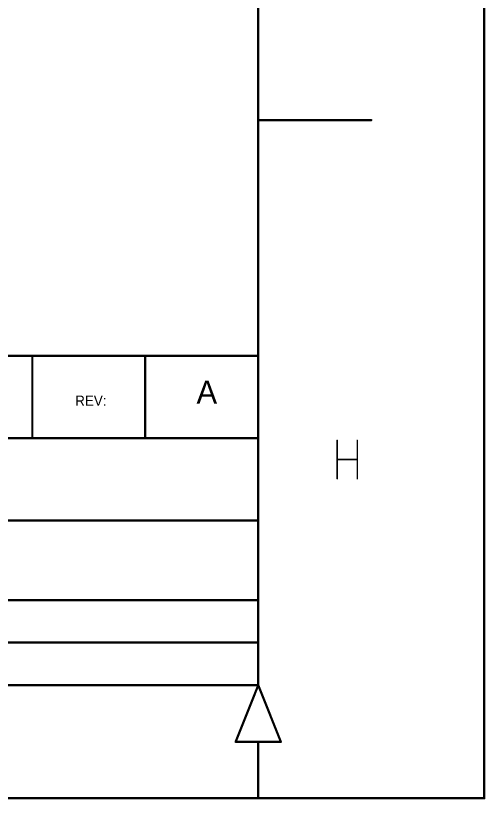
# Model space of a CAD drawing. Extents: x -2963 to -2452, y -1056 to -650.
# Drawn here: x -2514.7 to -2452.4, y -1055.5 to -951.5 of the extents above; entities that cross this region are included whole.
import ezdxf

# ---------------------------------------------------------------- set-up
doc = ezdxf.new("R2010")
doc.units = 0
doc.header["$MEASUREMENT"] = 0
doc.layers.add('DRILLDRAWING', color=1, linetype='CONTINUOUS')

msp = doc.modelspace()

# ---------------------------------------------------------------- linework, layer by layer
at = {"layer": 'DRILLDRAWING'}
for points, const_width in [([(-2452.51, -1055.36), (-2452.51, -650.37)], 0.3), ([(-2482.51, -1040.36), (-2482.51, -665.34)], 0.3), ([(-2482.51, -965.36), (-2467.51, -965.36)], 0.3), ([(-2707.51, -996.63), (-2482.51, -996.63)], 0.3), ([(-2512.51, -1003.62), (-2512.51, -996.63)], 0.3), ([(-2497.51, -1003.62), (-2497.51, -996.63)], 0.3), ([(-2512.51, -1007.56), (-2512.51, -1003.62)], 0.3), ([(-2497.51, -1007.56), (-2497.51, -1003.62)], 0.3), ([(-2632.51, -1007.56), (-2482.51, -1007.56)], 0.3), ([(-2472.03, -1012.95), (-2472.03, -1007.87)], 0.203), ([(-2469.36, -1012.95), (-2469.36, -1007.87)], 0.203), ([(-2472.03, -1010.41), (-2469.36, -1010.41)], 0.203), ([(-2632.51, -1018.49), (-2482.51, -1018.49)], 0.3), ([(-2632.51, -1029.08), (-2482.51, -1029.08)], 0.3), ([(-2707.51, -1034.7), (-2482.51, -1034.7)], 0.3), ([(-2932.51, -1040.36), (-2482.54, -1040.36)], 0.3), ([(-2485.51, -1047.87), (-2482.51, -1040.36)], 0.3), ([(-2482.51, -1040.36), (-2479.51, -1047.87)], 0.3), ([(-2485.51, -1047.87), (-2479.51, -1047.87)], 0.3), ([(-2482.51, -1055.36), (-2482.51, -1047.87)], 0.3), ([(-2962.51, -1055.36), (-2452.52, -1055.36)], 0.3)]:
    msp.add_lwpolyline(points, dxfattribs=dict(at, const_width=const_width))
for points, const_width in [([(-2482.58, -965.36, 1), (-2482.43, -965.36, 1)], 0.15), ([(-2467.58, -965.36, 1), (-2467.43, -965.36, 1)], 0.15), ([(-2512.58, -996.63, 1), (-2512.43, -996.63, 1)], 0.15), ([(-2497.58, -996.63, 1), (-2497.43, -996.63, 1)], 0.15), ([(-2482.58, -996.63, 1), (-2482.43, -996.63, 1)], 0.15), ([(-2512.58, -1003.62, 1), (-2512.43, -1003.62, 1)], 0.15), ([(-2512.58, -1003.62, 1), (-2512.43, -1003.62, 1)], 0.15), ([(-2497.58, -1003.62, 1), (-2497.43, -1003.62, 1)], 0.15), ([(-2497.58, -1003.62, 1), (-2497.43, -1003.62, 1)], 0.15), ([(-2512.58, -1007.56, 1), (-2512.43, -1007.56, 1)], 0.15), ([(-2497.58, -1007.56, 1), (-2497.43, -1007.56, 1)], 0.15), ([(-2482.58, -1007.56, 1), (-2482.43, -1007.56, 1)], 0.15), ([(-2472.08, -1007.87, 1), (-2471.97, -1007.87, 1)], 0.102), ([(-2469.41, -1007.87, 1), (-2469.31, -1007.87, 1)], 0.102), ([(-2472.08, -1010.41, 1), (-2471.97, -1010.41, 1)], 0.102), ([(-2469.41, -1010.41, 1), (-2469.31, -1010.41, 1)], 0.102), ([(-2472.08, -1012.95, 1), (-2471.97, -1012.95, 1)], 0.102), ([(-2469.41, -1012.95, 1), (-2469.31, -1012.95, 1)], 0.102), ([(-2482.58, -1018.49, 1), (-2482.43, -1018.49, 1)], 0.15), ([(-2482.58, -1029.08, 1), (-2482.43, -1029.08, 1)], 0.15), ([(-2482.58, -1034.7, 1), (-2482.43, -1034.7, 1)], 0.15), ([(-2482.61, -1040.36, 1), (-2482.46, -1040.36, 1)], 0.15), ([(-2482.58, -1040.36, 1), (-2482.43, -1040.36, 1)], 0.15), ([(-2482.58, -1040.36, 1), (-2482.43, -1040.36, 1)], 0.15), ([(-2482.58, -1040.36, 1), (-2482.43, -1040.36, 1)], 0.15), ([(-2485.58, -1047.87, 1), (-2485.43, -1047.87, 1)], 0.15), ([(-2485.58, -1047.87, 1), (-2485.43, -1047.87, 1)], 0.15), ([(-2482.58, -1047.87, 1), (-2482.43, -1047.87, 1)], 0.15), ([(-2479.58, -1047.87, 1), (-2479.43, -1047.87, 1)], 0.15), ([(-2479.58, -1047.87, 1), (-2479.43, -1047.87, 1)], 0.15), ([(-2482.58, -1055.36, 1), (-2482.43, -1055.36, 1)], 0.15), ([(-2452.6, -1055.36, 1), (-2452.45, -1055.36, 1)], 0.15), ([(-2452.58, -1055.36, 1), (-2452.43, -1055.36, 1)], 0.15)]:
    msp.add_lwpolyline(points, format="xyb", close=True, dxfattribs=dict(at, const_width=const_width))

# ---------------------------------------------------------------- texts
for s, height, p in [('A', 3.05, (-2490.7, -1002.97)), ('REV:', 1.333, (-2506.82, -1003.26))]:
    msp.add_text(s, height=height, dxfattribs=at).set_placement(p)

doc.saveas('drawing.dxf')
